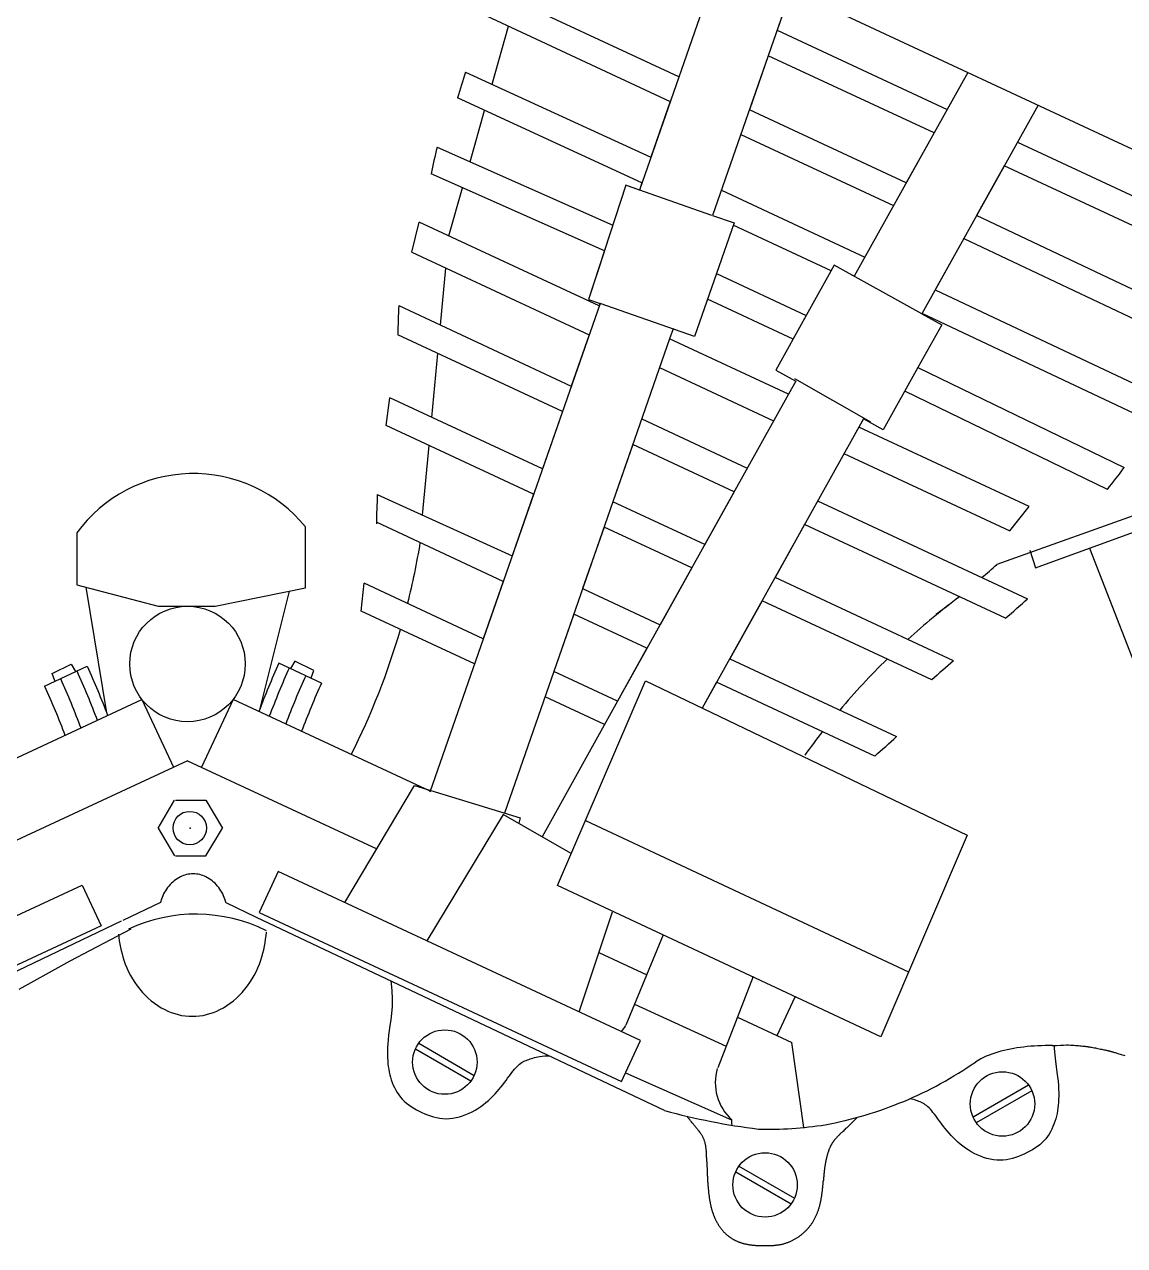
# Model space of a CAD drawing. Header units: millimetres. Extents: x -390 to 2317, y 0 to 1124.
# Drawn here: x 913.5 to 1176.1, y 311.6 to 603 of the extents above; entities that cross this region are included whole.
import ezdxf

# ---------------------------------------------------------------- set-up
doc = ezdxf.new("R2010")
doc.units = ezdxf.units.MM
doc.layers.add('ceco.net 102 chopper', color=7, linetype='Continuous')

msp = doc.modelspace()

# ---------------------------------------------------------------- linework, layer by layer
at = {"layer": 'ceco.net 102 chopper'}
for p, q in [((1023.62, 645.22), (1217.83, 554.65)), ((1096.47, 611.25), (1077.74, 557.45)), ((1096.47, 611.25), (1093.13, 601.67)), ((1025.12, 588.76), (1029.07, 602.65)), ((1091.01, 595.58), (1086.53, 582.69)), ((1138.63, 591.59), (1111.53, 542.94)), ((1138.63, 591.59), (1133.71, 582.75)), ((1019.87, 570.26), (1023.35, 582.51)), ((1130.58, 577.13), (1123.95, 565.24)), ((1207.24, 541.38), (1147.35, 569.31)), ((1014.84, 552.56), (1018.09, 564.01)), ((1077.53, 557.42), (1057.18, 564.61)), ((1077.74, 557.45), (1082.87, 555.66)), ((1197.43, 530.54), (1140.73, 557.42)), ((1005.98, 548.71), (1007.75, 555.87)), ((1082.87, 555.66), (1078.66, 543.59)), ((1012.83, 531.28), (1014.12, 544.91)), ((1078.66, 543.59), (1073.45, 528.6)), ((1111.53, 542.94), (1111.01, 543.24)), ((1050.88, 536.45), (1010.3, 419.87)), ((1073.45, 528.6), (1050.88, 536.45)), ((1199.9, 500.02), (1127.73, 534.08)), ((1010.75, 509.26), (1012.19, 524.5)), ((1126.75, 521.16), (1175.98, 497.3)), ((1115.5, 508.14), (1097.4, 518.44)), ((999.88, 507.33), (1000.74, 513.93)), ((1037.13, 496.96), (1000.74, 513.93)), ((1060.84, 508.89), (1086.02, 497.15)), ((1153.28, 488.01), (1112.63, 506.96)), ((1008.54, 485.97), (1010.11, 502.56)), ((1212.62, 498.2), (1145.57, 474.14)), ((1154.81, 473.35), (1213.82, 494.84)), ((997.74, 490.89), (1029.92, 476.24)), ((1075.86, 478.9), (1053.95, 489.11)), ((1102.8, 489.32), (1152.87, 465.98)), ((1148.68, 482.17), (1153.28, 488.01)), ((1027.8, 470.14), (997.53, 484.26)), ((926.02, 481.68), (926.02, 469.3)), ((980.58, 468.57), (980.58, 483.13)), ((1167.67, 478.04), (1213.08, 361.43)), ((1153.45, 477.56), (1154.81, 473.35)), ((926.02, 469.3), (945.42, 464.21)), ((993.87, 463.06), (994.57, 469.73)), ((1023.03, 456.46), (994.57, 469.73)), ((1135.26, 451.2), (1092.64, 471.07)), ((928.16, 468.74), (933.13, 438.8)), ((959.06, 464.21), (980.58, 468.57)), ((976.74, 467.79), (969.65, 439.51)), ((945.42, 464.21), (959.06, 464.21)), ((920.18, 448.14), (924.72, 450.4)), ((924.72, 450.4), (925.76, 448.61)), ((920.82, 446.4), (920.18, 448.14)), ((1039.86, 448.62), (1028.1, 414.84)), ((1055.05, 441.53), (1039.86, 448.62)), ((1040.76, 397.59), (1061.7, 446.37)), ((1061.7, 446.37), (1138.52, 409.57)), ((1116.43, 428.46), (1078.7, 446.05)), ((891.78, 418.75), (941.57, 441.97)), ((941.57, 441.97), (949.11, 425.8)), ((963.33, 441.97), (955.79, 425.8)), ((1010.36, 420.04), (963.33, 441.97)), ((952.45, 427.35), (903.05, 404.32)), ((952.45, 427.35), (997.6, 406.3)), ((989.99, 393.47), (1006.58, 421.4)), ((1006.58, 421.4), (1031.82, 413.7)), ((945.41, 411.28), (949.38, 417.94)), ((949.57, 417.94), (956.83, 417.94)), ((956.83, 417.94), (960.81, 411.28)), ((1027.8, 414.48), (1009.57, 384.34)), ((1044.03, 405.21), (1027.8, 414.48)), ((945.41, 411.28), (949.38, 404.61)), ((956.83, 404.61), (960.81, 411.28)), ((1031.85, 413.69), (1031.49, 412.42)), ((1047.4, 413.06), (1124.53, 376.97)), ((1138.52, 409.57), (1117.86, 361.44)), ((949.57, 404.61), (956.83, 404.61)), ((974.1, 400.88), (969.54, 391.12)), ((1060.56, 360.56), (974.1, 400.88)), ((840.82, 357.36), (927.28, 397.68)), ((927.28, 397.68), (931.83, 387.92)), ((1117.86, 361.44), (1040.76, 397.59)), ((969.54, 391.12), (1056.01, 350.8)), ((1045.92, 367.39), (1053.85, 391.3)), ((931.83, 387.92), (846.56, 348.15)), ((1066.29, 343.86), (968.91, 389.95)), ((938.9, 387.18), (924.37, 379.48)), ((1057.09, 364.32), (1066.07, 385.87)), ((924.37, 379.48), (912.21, 372.76)), ((1050.62, 381.57), (1062.06, 376.24)), ((1000.95, 374.79), (1001.21, 372.54)), ((1087.45, 375.85), (1078.99, 354.04)), ((1001.21, 372.54), (1001.31, 370.49)), ((1001.31, 370.49), (1001.26, 368.66)), ((1093.14, 361.75), (1097.45, 371.01)), ((1001.26, 368.66), (1001.13, 367.02)), ((1059.14, 369.22), (1081, 359.21)), ((1000.94, 365.54), (1000.75, 364.19)), ((1001.13, 367.02), (1000.94, 365.54)), ((1083.69, 366.15), (1096.69, 360.09)), ((1000.44, 361.82), (1000.34, 360.76)), ((1000.58, 362.96), (1000.44, 361.82)), ((1000.75, 364.19), (1000.58, 362.96)), ((1000.21, 358.88), (1000.18, 358.03)), ((1000.26, 359.79), (1000.21, 358.88)), ((1000.34, 360.76), (1000.26, 359.79)), ((1006.84, 358.58), (1020.09, 350.93)), ((1007.61, 359.91), (1020.85, 352.26)), ((1056.01, 350.8), (1060.56, 360.56)), ((1099.51, 339.82), (1096.69, 360.09)), ((1158.75, 359.35), (1159.84, 359.42)), ((1159.23, 359.4), (1159.25, 358.74)), ((1159.25, 358.74), (1159.38, 357.1)), ((1159.84, 359.42), (1160.75, 359.46)), ((1160.75, 359.46), (1161.52, 359.49)), ((1161.52, 359.49), (1162.16, 359.51)), ((1162.16, 359.51), (1162.69, 359.51)), ((1162.69, 359.51), (1163.15, 359.49)), ((1163.15, 359.49), (1163.56, 359.47)), ((1163.56, 359.47), (1163.94, 359.45)), ((1163.94, 359.45), (1164.32, 359.42)), ((1164.32, 359.42), (1164.69, 359.39)), ((1164.69, 359.39), (1165.05, 359.36)), ((1165.05, 359.36), (1165.39, 359.33)), ((1165.39, 359.33), (1165.71, 359.3)), ((1165.71, 359.3), (1166.01, 359.26)), ((1166.01, 359.26), (1166.27, 359.24)), ((1166.27, 359.24), (1166.5, 359.21)), ((1166.5, 359.21), (1166.69, 359.19)), ((1166.69, 359.19), (1166.85, 359.17)), ((1166.85, 359.17), (1166.99, 359.16)), ((1166.99, 359.16), (1167.12, 359.14)), ((1167.12, 359.14), (1167.25, 359.12)), ((1167.25, 359.12), (1167.38, 359.1)), ((1167.38, 359.1), (1167.54, 359.07)), ((1167.54, 359.07), (1167.72, 359.04)), ((1167.72, 359.04), (1167.94, 359)), ((1167.94, 359), (1168.19, 358.95)), ((1168.19, 358.95), (1168.47, 358.9)), ((1168.47, 358.9), (1168.77, 358.84)), ((1168.77, 358.84), (1169.08, 358.79)), ((1169.08, 358.79), (1169.39, 358.73)), ((1169.39, 358.73), (1169.71, 358.66)), ((1169.71, 358.66), (1170.02, 358.6)), ((1170.02, 358.6), (1170.32, 358.54)), ((1170.32, 358.54), (1170.6, 358.48)), ((1170.6, 358.48), (1170.86, 358.43)), ((1170.86, 358.43), (1171.11, 358.37)), ((1000.18, 358.03), (1000.17, 357.23)), ((1000.17, 357.23), (1000.19, 356.46)), ((1000.19, 356.46), (1000.22, 355.74)), ((1000.22, 355.74), (1000.28, 355.03)), ((1032.31, 355.38), (1032.62, 355.55)), ((1032.62, 355.55), (1032.93, 355.7)), ((1032.93, 355.7), (1033.24, 355.84)), ((1033.24, 355.84), (1033.56, 355.96)), ((1033.56, 355.96), (1033.87, 356.08)), ((1033.87, 356.08), (1034.18, 356.19)), ((1034.18, 356.19), (1034.51, 356.29)), ((1034.51, 356.29), (1034.85, 356.39)), ((1034.85, 356.39), (1035.21, 356.49)), ((1035.21, 356.49), (1035.61, 356.58)), ((1035.61, 356.58), (1036.05, 356.66)), ((1036.05, 356.66), (1036.54, 356.74)), ((1036.54, 356.74), (1037.09, 356.81)), ((1037.09, 356.81), (1037.71, 356.88)), ((1037.71, 356.88), (1038.44, 356.94)), ((1038.44, 356.94), (1038.64, 356.95)), ((1159.38, 357.1), (1159.57, 355.62)), ((1159.57, 355.62), (1159.76, 354.28)), ((1171.11, 358.37), (1171.34, 358.32)), ((1171.34, 358.32), (1171.56, 358.28)), ((1171.56, 358.28), (1171.75, 358.23)), ((1171.75, 358.23), (1171.92, 358.2)), ((1171.92, 358.2), (1172.06, 358.16)), ((1172.06, 358.16), (1172.19, 358.13)), ((1172.19, 358.13), (1172.3, 358.11)), ((1172.3, 358.11), (1172.39, 358.09)), ((1172.39, 358.09), (1172.47, 358.07)), ((1172.47, 358.07), (1172.53, 358.05)), ((1172.53, 358.05), (1172.59, 358.04)), ((1172.59, 358.04), (1172.64, 358.02)), ((1172.64, 358.02), (1172.69, 358.01)), ((1172.69, 358.01), (1172.74, 358)), ((1172.74, 358), (1172.78, 357.99)), ((1172.78, 357.99), (1172.84, 357.97)), ((1172.84, 357.97), (1172.9, 357.96)), ((1172.9, 357.96), (1172.97, 357.94)), ((1172.97, 357.94), (1173.06, 357.91)), ((1173.06, 357.91), (1173.17, 357.88)), ((1173.17, 357.88), (1173.3, 357.85)), ((1173.3, 357.85), (1173.45, 357.8)), ((1173.45, 357.8), (1173.62, 357.75)), ((1173.62, 357.75), (1173.8, 357.7)), ((1173.8, 357.7), (1174.01, 357.64)), ((1174.01, 357.64), (1174.23, 357.57)), ((1174.23, 357.57), (1174.47, 357.5)), ((1174.47, 357.5), (1174.72, 357.42)), ((1174.72, 357.42), (1174.98, 357.33)), ((1174.98, 357.33), (1175.26, 357.24)), ((1175.26, 357.24), (1175.55, 357.15)), ((1175.55, 357.15), (1175.84, 357.05)), ((1175.84, 357.05), (1176.14, 356.96)), ((1000.28, 355.03), (1000.36, 354.35)), ((1000.36, 354.35), (1000.45, 353.7)), ((1000.45, 353.7), (1000.58, 353.05)), ((1000.58, 353.05), (1000.72, 352.42)), ((1029.52, 352.5), (1029.85, 352.94)), ((1029.85, 352.94), (1030.17, 353.35)), ((1030.17, 353.35), (1030.48, 353.73)), ((1030.48, 353.73), (1030.79, 354.08)), ((1030.79, 354.08), (1031.09, 354.41)), ((1031.09, 354.41), (1031.4, 354.7)), ((1031.4, 354.7), (1031.7, 354.95)), ((1031.7, 354.95), (1032.01, 355.18)), ((1032.01, 355.18), (1032.31, 355.38)), ((1056.97, 352.85), (1082.28, 341.61)), ((1159.76, 354.28), (1159.93, 353.04)), ((1159.93, 353.04), (1160.07, 351.9)), ((1000.72, 352.42), (1000.89, 351.8)), ((1000.89, 351.8), (1001.08, 351.18)), ((1001.08, 351.18), (1001.3, 350.56)), ((1001.3, 350.56), (1001.55, 349.94)), ((1001.55, 349.94), (1001.83, 349.33)), ((1027.25, 349.47), (1027.67, 350.01)), ((1027.67, 350.01), (1028.07, 350.54)), ((1028.07, 350.54), (1028.46, 351.06)), ((1028.46, 351.06), (1028.83, 351.56)), ((1028.83, 351.56), (1029.18, 352.04)), ((1029.18, 352.04), (1029.52, 352.5)), ((1153.16, 349.92), (1139.92, 342.27)), ((1160.07, 351.9), (1160.18, 350.84)), ((1160.18, 350.84), (1160.25, 349.87)), ((1160.25, 349.87), (1160.31, 348.96)), ((1001.83, 349.33), (1002.13, 348.74)), ((1002.13, 348.74), (1002.47, 348.16)), ((1002.47, 348.16), (1002.85, 347.6)), ((1002.85, 347.6), (1003.25, 347.06)), ((1003.25, 347.06), (1003.7, 346.55)), ((1024.25, 346.26), (1024.81, 346.78)), ((1024.81, 346.78), (1025.34, 347.31)), ((1025.34, 347.31), (1025.85, 347.84)), ((1025.85, 347.84), (1026.34, 348.39)), ((1026.34, 348.39), (1026.8, 348.93)), ((1026.8, 348.93), (1027.25, 349.47)), ((1153.93, 348.59), (1140.68, 340.94)), ((1160.31, 348.96), (1160.33, 348.11)), ((1160.34, 347.31), (1160.32, 346.55)), ((1160.33, 348.11), (1160.34, 347.31)), ((1003.7, 346.55), (1004.18, 346.07)), ((1004.18, 346.07), (1004.7, 345.61)), ((1004.7, 345.61), (1005.25, 345.19)), ((1005.25, 345.19), (1005.83, 344.79)), ((1005.83, 344.79), (1006.44, 344.41)), ((1006.44, 344.41), (1007.07, 344.06)), ((1007.07, 344.06), (1007.72, 343.72)), ((1020.37, 343.57), (1021.08, 343.96)), ((1021.08, 343.96), (1021.76, 344.37)), ((1021.76, 344.37), (1022.42, 344.81)), ((1022.42, 344.81), (1023.05, 345.28)), ((1023.05, 345.28), (1023.66, 345.76)), ((1023.66, 345.76), (1024.25, 346.26)), ((1124.9, 346.66), (1124.81, 346.67)), ((1125.3, 346.57), (1124.9, 346.66)), ((1125.66, 346.47), (1125.3, 346.57)), ((1126, 346.38), (1125.66, 346.47)), ((1126.33, 346.27), (1126, 346.38)), ((1126.64, 346.16), (1126.33, 346.27)), ((1126.96, 346.04), (1126.64, 346.16)), ((1127.27, 345.92), (1126.96, 346.04)), ((1127.58, 345.78), (1127.27, 345.92)), ((1127.89, 345.63), (1127.58, 345.78)), ((1128.2, 345.46), (1127.89, 345.63)), ((1128.51, 345.26), (1128.2, 345.46)), ((1128.81, 345.03), (1128.51, 345.26)), ((1129.12, 344.78), (1128.81, 345.03)), ((1129.42, 344.49), (1129.12, 344.78)), ((1129.72, 344.17), (1129.42, 344.49)), ((1130.03, 343.81), (1129.72, 344.17)), ((1160.16, 344.44), (1160.06, 343.78)), ((1160.23, 345.11), (1160.16, 344.44)), ((1160.29, 345.82), (1160.23, 345.11)), ((1160.32, 346.55), (1160.29, 345.82)), ((1007.72, 343.72), (1008.38, 343.41)), ((1008.38, 343.41), (1009.06, 343.11)), ((1009.06, 343.11), (1009.75, 342.83)), ((1009.75, 342.83), (1010.46, 342.57)), ((1010.46, 342.57), (1011.17, 342.35)), ((1011.17, 342.35), (1011.9, 342.17)), ((1011.9, 342.17), (1012.64, 342.04)), ((1012.64, 342.04), (1013.4, 341.95)), ((1013.4, 341.95), (1014.17, 341.92)), ((1014.17, 341.92), (1014.95, 341.95)), ((1014.95, 341.95), (1015.74, 342.04)), ((1015.74, 342.04), (1016.53, 342.18)), ((1016.53, 342.18), (1017.32, 342.37)), ((1017.32, 342.37), (1018.1, 342.61)), ((1018.1, 342.61), (1018.87, 342.9)), ((1018.87, 342.9), (1019.63, 343.22)), ((1019.63, 343.22), (1020.37, 343.57)), ((1130.34, 343.43), (1130.03, 343.81)), ((1130.66, 343.02), (1130.34, 343.43)), ((1130.99, 342.58), (1130.66, 343.02)), ((1131.33, 342.12), (1130.99, 342.58)), ((1131.68, 341.64), (1131.33, 342.12)), ((1132.05, 341.14), (1131.68, 341.64)), ((1132.44, 340.62), (1132.05, 341.14)), ((1159.43, 341.26), (1159.21, 340.64)), ((1159.62, 341.88), (1159.43, 341.26)), ((1159.79, 342.5), (1159.62, 341.88)), ((1159.94, 343.13), (1159.79, 342.5)), ((1160.06, 343.78), (1159.94, 343.13)), ((1132.84, 340.09), (1132.44, 340.62)), ((1133.27, 339.56), (1132.84, 340.09)), ((1133.71, 339.01), (1133.27, 339.56)), ((1134.17, 338.47), (1133.71, 339.01)), ((1134.66, 337.93), (1134.17, 338.47)), ((1158.04, 338.24), (1157.67, 337.68)), ((1158.38, 338.82), (1158.04, 338.24)), ((1158.69, 339.41), (1158.38, 338.82)), ((1158.96, 340.02), (1158.69, 339.41)), ((1159.21, 340.64), (1158.96, 340.02)), ((1135.17, 337.39), (1134.66, 337.93)), ((1135.71, 336.86), (1135.17, 337.39)), ((1136.27, 336.34), (1135.71, 336.86)), ((1136.85, 335.84), (1136.27, 336.34)), ((1137.46, 335.36), (1136.85, 335.84)), ((1138.09, 334.9), (1137.46, 335.36)), ((1155.26, 335.27), (1154.68, 334.87)), ((1155.81, 335.7), (1155.26, 335.27)), ((1156.33, 336.15), (1155.81, 335.7)), ((1156.81, 336.63), (1156.33, 336.15)), ((1157.26, 337.14), (1156.81, 336.63)), ((1157.67, 337.68), (1157.26, 337.14)), ((1138.75, 334.46), (1138.09, 334.9)), ((1139.44, 334.04), (1138.75, 334.46)), ((1140.15, 333.65), (1139.44, 334.04)), ((1140.88, 333.3), (1140.15, 333.65)), ((1141.64, 332.98), (1140.88, 333.3)), ((1142.41, 332.69), (1141.64, 332.98)), ((1143.19, 332.45), (1142.41, 332.69)), ((1143.98, 332.26), (1143.19, 332.45)), ((1144.78, 332.12), (1143.98, 332.26)), ((1148.61, 332.25), (1147.87, 332.12)), ((1149.34, 332.43), (1148.61, 332.25)), ((1150.06, 332.65), (1149.34, 332.43)), ((1150.76, 332.91), (1150.06, 332.65)), ((1151.45, 333.19), (1150.76, 332.91)), ((1152.13, 333.49), (1151.45, 333.19)), ((1152.79, 333.81), (1152.13, 333.49)), ((1153.44, 334.14), (1152.79, 333.81)), ((1154.07, 334.5), (1153.44, 334.14)), ((1154.68, 334.87), (1154.07, 334.5)), ((1084.03, 330.6), (1097.28, 322.96)), ((1145.56, 332.03), (1144.78, 332.12)), ((1146.34, 332), (1145.56, 332.03)), ((1147.11, 332.03), (1146.34, 332)), ((1147.87, 332.12), (1147.11, 332.03)), ((1083.27, 329.27), (1096.51, 321.62))]:
    msp.add_line(p, q, dxfattribs=at)
for points in [[(1079.64, 619.09), (1060.3, 563.5)], [(1069.71, 590.54), (1023.82, 611.94)], [(1021.44, 606.21), (1067.66, 584.66)], [(1093.13, 601.67), (1133.71, 582.75)], [(1130.58, 577.13), (1091.01, 595.58)], [(1018.82, 591.66), (1063.02, 571.34)], [(1060.9, 565.25), (1016.86, 585.49)], [(1067.66, 584.66), (1063.02, 571.34)], [(1155.41, 583.76), (1127.67, 533.96)], [(1123.95, 565.24), (1086.53, 582.69)], [(1084.48, 576.81), (1120.93, 559.81)], [(1150.49, 574.93), (1210.21, 547.08)], [(1011.99, 573.77), (1053.92, 555.13)], [(1147.35, 569.31), (1140.73, 557.42)], [(1051.92, 548.98), (1010.57, 567.35)], [(1060.9, 565.25), (1060.3, 563.52), (1057.01, 564.66), (1048.16, 537.4)], [(1060.9, 565.25), (1060.3, 563.5)], [(1079.85, 563.49), (1114.09, 547.53)], [(1050.67, 535.86), (1007.75, 555.87)], [(1106.02, 544.21), (1082.67, 555.1)], [(1137.71, 551.99), (1130.87, 539.7)], [(1137.71, 551.99), (1194.56, 525.04)], [(1005.98, 548.71), (1048.28, 528.98)], [(1051.92, 548.98), (1048.16, 537.4), (1050.88, 536.45), (1050.67, 535.86)], [(1127.67, 533.96), (1106.79, 545.59), (1100.11, 533.59)], [(1078.66, 543.59), (1100.11, 533.59)], [(1130.87, 539.7), (1203.37, 505.49)], [(1096.98, 527.97), (1076.54, 537.49)], [(1002.84, 535.94), (1044.02, 516.74)], [(1100.11, 533.59), (1092.84, 520.55), (1097.59, 517.91), (1095.85, 514.79)], [(1127.73, 534.08), (1127.67, 533.96), (1132.41, 531.32), (1126.75, 521.16)], [(1068.52, 530.31), (1068.32, 530.38), (1067.49, 528.01)], [(1041.9, 510.64), (1002.64, 528.95)], [(1067.49, 528.01), (1039.86, 448.62)], [(1048.28, 528.98), (1044.02, 516.74)], [(1095.85, 514.79), (1067.49, 528.01)], [(1065.1, 521.14), (1092.32, 508.45)], [(1126.75, 521.16), (1118.46, 506.28), (1113.72, 508.92), (1112.63, 506.96)], [(1095.85, 514.79), (1055.05, 441.53)], [(1171.97, 492.09), (1123.62, 515.54)], [(1041.9, 510.64), (1037.13, 496.96)], [(1035.04, 490.94), (999.88, 507.33)], [(1060.84, 508.89), (1086.02, 497.15)], [(1113.82, 509.09), (1075.26, 439.87)], [(1058.72, 502.8), (1053.95, 489.11)], [(1082.89, 491.53), (1058.72, 502.8)], [(1082.89, 491.53), (1058.72, 502.8)], [(1109.1, 500.62), (1148.68, 482.17)], [(1035.04, 490.94), (1029.92, 476.24)], [(1082.89, 491.53), (1075.86, 478.9)], [(1051.86, 483.09), (1046.74, 468.4)], [(1072.76, 473.34), (1051.86, 483.09)], [(1099.67, 483.7), (1092.64, 471.07)], [(1147.66, 461.33), (1099.67, 483.7)], [(1072.76, 473.34), (1065.21, 459.78)], [(1027.8, 470.14), (1023.03, 456.46)], [(1046.74, 468.4), (1065.21, 459.78)], [(1089.54, 465.52), (1081.83, 451.67)], [(1130.09, 446.61), (1089.54, 465.52)], [(1020.94, 450.43), (993.87, 463.06)], [(1044.62, 462.3), (1039.86, 448.62)], [(1062.08, 454.16), (1044.62, 462.3)], [(1062.08, 454.16), (1055.05, 441.53)], [(1081.83, 451.67), (1121.65, 433.11)], [(918.34, 445.16), (928.52, 449.9)], [(984.44, 445.87), (974.26, 450.61)], [(981.96, 447.11), (982.6, 448.86), (978.07, 451.11), (977.02, 449.33)], [(1078.7, 446.05), (1075.26, 439.87)], [(1055.05, 441.53), (1037.04, 409.2)], [(1051.95, 435.98), (1037.76, 442.6)], [(936.62, 389.05), (896.71, 370)]]:
    msp.add_lwpolyline(points, dxfattribs=at)
for points in [[(1007.92, 479.41, -0.021235), (1004.93, 464.9, -0.128211)], [(928.52, 449.9, -0.016924), (933.37, 438.15, -0.123504)], [(974.26, 450.61, 0.016595), (969.49, 439.09, 0.123504)], [(976.73, 449.46, 0.016587), (971.97, 437.94, 0.123466)], [(1135.26, 451.2, 0.010673), (1130.09, 446.61, 0.128211)], [(922.12, 446.92, -0.016919), (926.98, 435.17, -0.123466)], [(926.05, 448.75, -0.016916), (930.9, 437, -0.123466)], [(980.66, 447.63, 0.01659), (975.89, 436.11, 0.123466)], [(918.34, 445.16, -0.016923), (923.2, 433.4, -0.123466)], [(1103.94, 434.28, 0.010127), (1099.72, 428.63, 0.128211)], [(968.91, 389.95), (961.64, 393.4, 0.019177), (961.37, 394.28, 0.090402), (959.61, 397.43, 0.104284), (956.86, 399.62, 0.116793), (953.8, 400.34, 0.116793), (950.74, 399.62, 0.104284), (947.99, 397.43, 0.090402), (946.23, 394.28, 0.016321), (946, 393.53), (937, 389.23)], [(1158.87, 359.35, 0.035193), (1151.92, 359.01, 0.039223), (1145.79, 357.79, 0.07159), (1140.49, 355.44, -0.309652)], [(1158.87, 359.35, 0.035193), (1151.92, 359.01, 0.039223), (1145.79, 357.79, 0.07159), (1140.49, 355.44, -0.309652)]]:
    msp.add_lwpolyline(points, format="xyb", dxfattribs=at)
for centre, radius in [((952.45, 450.43), 13.78), ((952.98, 411.28), 3.98), ((1013.85, 355.42), 7.69), ((1146.92, 345.43), 7.69), ((1090.27, 326.11), 7.69)]:
    msp.add_circle(centre, radius, dxfattribs=at)
for centre, radius, start, end in [((1232.65, 520.53), 225.35, 161.5979, 163.2447), ((1231.29, 521.91), 225.35, 166.6943, 168.3658), ((1227.97, 525.73), 225.35, 177.4049, 179.1814), ((953.86, 461.44), 34.42, 39.0732, 143.9836), ((995.28, 631.96), 225.35, 321.6342, 323.3057), ((1222.86, 480.68), 225.35, 177.4049, 179.1814), ((996.14, 642.82), 225.35, 310.3369, 311.5372), ((1241.45, 327.16), 174.31, 126.9545, 132.2038), ((996.14, 642.82), 225.35, 306.7556, 307.8213), ((1000.35, 631.87), 225.35, 310.8186, 312.5951), ((835.61, 507.32), 174.56, 333.2766, 343.8212), ((1241.45, 327.16), 174.31, 134.4475, 139.9071), ((1155.62, 368.24), 187.96, 155.6039, 159.4066), ((969.12, 599), 225.35, 310.8186, 312.5951), ((954.41, 352.74), 37.98, 63.635, 114.9737), ((963.24, 388.41), 27.37, 185.24, 198.4165), ((943.97, 388.41), 27.37, 341.5835, 355.8763), ((958.52, 386.84), 22.4, 198.4165, 218.7949), ((948.69, 386.84), 22.4, 321.2051, 341.5835), ((955.52, 384.43), 18.55, 218.7949, 242.7392), ((951.69, 384.43), 18.55, 297.2608, 321.2051), ((953.6, 380.72), 14.37, 242.7392, 270), ((953.6, 380.72), 14.37, 270, 297.2608), ((1046.98, 370.33), 11.82, 319.7489, 328.5168), ((1090.42, 350.57), 12.04, 163.9372, 227.599), ((1087.68, 431.55), 92.64, 292.6458, 304.7457), ((1108.6, 499.39), 161.19, 254.7832, 262.9056), ((1087.68, 431.55), 92.64, 280.546, 292.6458), ((1348.64, 567.75), 357.04, 219.1128, 219.1528), ((1079.28, 348.44), 9.7, 219.1528, 219.3953), ((14523.94, 11390.15), 17407.35, 219.395307, 219.397741), ((218.31, -360.12), 1105.35, 39.37736, 39.41569), ((461.67, -160.39), 790.52, 39.34013, 39.37736), ((1088.54, 341.31), 6.28, 177.2896, 188.724), ((893.9, 560.18), 308.53, 314.6568, 315.0576), ((-119.24, -636.53), 1541.63, 39.31346, 39.34013), ((1044.26, 316.24), 37.8, 38.7712, 39.3135), ((972.26, 258.41), 130.15, 38.479, 38.7712), ((1059.93, 328.09), 18.16, 37.3888, 38.479), ((1043.5, 315.54), 38.84, 36.6433, 37.3888), ((1066.56, 332.69), 10.1, 34.8396, 36.6433), ((1061.6, 329.23), 16.14, 33.413, 34.8396), ((1069.45, 334.41), 6.74, 30.8842, 33.413), ((1091.08, 426.13), 86.72, 268.4209, 278.9917), ((2820.37, -1354.72), 2407.86, 135.3215, 135.33794), ((1125.18, 321.55), 23.85, 134.2339, 135.3215), ((1093.8, 353.82), 21.17, 314.1652, 315.3901), ((1108.75, 339.49), 0.548, 282.351, 345.2753), ((1110.28, 338.6), 1.25, 114.1918, 143.2576), ((1166.86, 282.29), 80.99, 134.4881, 134.8184), ((892.45, 561.65), 310.6, 314.4881, 314.6568), ((1067.97, 333.53), 8.46, 28.6279, 30.8842), ((1070.42, 334.86), 5.67, 25.7194, 28.6279), ((1070.11, 334.72), 6.01, 22.8948, 25.7194), ((1069.85, 334.6), 6.3, 20.2148, 22.8948), ((1070.34, 334.79), 5.78, 17.4157, 20.2148), ((1067.97, 334.04), 8.26, 15.253, 17.4157), ((1069.84, 334.55), 6.32, 12.7811, 15.253), ((1065.4, 333.55), 10.87, 11.0575, 12.7811), ((1068.66, 334.18), 7.56, 8.9902, 11.0575), ((1061.09, 332.98), 15.22, 7.6866, 8.9902), ((1114.58, 331.02), 9.72, 154.3715, 155.6616), ((1113.01, 331.77), 7.98, 152.9044, 154.3715), ((1113.72, 331.41), 8.77, 151.5054, 152.9044), ((1112.82, 331.9), 7.75, 149.9866, 151.5054), ((1113.24, 331.66), 8.23, 148.5127, 149.9866), ((1112.87, 331.88), 7.81, 146.984, 148.5127), ((1113.09, 331.73), 8.07, 145.4804, 146.984), ((1113.24, 331.63), 8.25, 143.9784, 145.4804), ((1112.92, 331.87), 7.85, 142.4386, 143.9784), ((1114.16, 330.91), 9.41, 141.0289, 142.4386), ((1113.04, 331.82), 7.97, 139.4969, 141.0289), ((1117.36, 328.13), 13.66, 138.3862, 139.4969), ((1115.06, 330.17), 10.58, 137.124, 138.3862), ((1128.97, 317.26), 29.56, 136.4765, 137.124), ((1120.37, 325.42), 17.7, 135.6398, 136.4765), ((1112.82, 332.8), 7.14, 135.3379, 135.6398), ((1066.7, 333.74), 9.55, 6.0413, 7.6866), ((1052.92, 332.28), 23.41, 5.131, 6.0413), ((1063.6, 333.24), 12.7, 3.8948, 5.131), ((1034.08, 331.23), 42.27, 3.3398, 3.8948), ((1058.57, 332.66), 17.75, 2.4834, 3.3398), ((965.1, 328.61), 111.31, 2.242, 2.4834), ((1047.85, 331.85), 28.49, 1.7647, 2.242), ((-4193.3, 170.37), 5272.13, 1.75968, 1.76473), ((-788.73, 274.96), 1865.95, 1.7512, 1.75968), ((1125.13, 327.74), 20.77, 167.1074, 167.8125), ((1126.31, 327.46), 21.99, 166.4219, 167.1074), ((1122.99, 328.27), 18.57, 165.6669, 166.4219), ((1124.52, 327.87), 20.15, 164.942, 165.6669), ((1120.69, 328.91), 16.18, 164.1224, 164.942), ((1123.16, 328.2), 18.75, 163.3611, 164.1224), ((1118.23, 329.68), 13.61, 162.4287, 163.3611), ((1120.52, 328.95), 16, 161.5689, 162.4287), ((1115.72, 330.55), 10.95, 160.4597, 161.5689), ((1117.93, 329.77), 13.29, 159.4532, 160.4597), ((1114.32, 331.12), 9.44, 158.1952, 159.4532), ((1115.94, 330.47), 11.18, 157.0392, 158.1952), ((1113.49, 331.51), 8.52, 155.6616, 157.0392), ((-3201.21, 201.2), 4279.56, 1.74602, 1.7512), ((2758.35, 382.75), 1682.77, 181.74202, 181.75521), ((1192.6, 334.77), 116.28, 181.7552, 181.8895), ((1515.14, 345.41), 438.99, 181.8895, 181.9587), ((1208.83, 334.94), 132.5, 181.9587, 182.1073), ((1332.33, 339.48), 256.09, 182.1073, 182.2142), ((1186.21, 333.83), 109.86, 182.2142, 182.4032), ((1155.57, 323.71), 51.5, 173.782, 174.1736), ((1130.85, 326.41), 26.63, 173.1782, 173.782), ((1140.49, 325.25), 36.34, 172.6613, 173.1782), ((1132.88, 326.23), 28.67, 172.0828, 172.6613), ((1135.38, 325.89), 31.19, 171.5283, 172.0828), ((1131.72, 326.43), 27.49, 170.9363, 171.5283), ((1132.78, 326.26), 28.57, 170.3555, 170.9363), ((1129.47, 326.82), 25.21, 169.731, 170.3555), ((1130.59, 326.62), 26.34, 169.1201, 169.731), ((1127.26, 327.26), 22.96, 168.4581, 169.1201), ((1128.42, 327.02), 24.15, 167.8125, 168.4581), ((1261.31, 336.98), 185.02, 182.4032, 182.5488), ((1167.17, 332.79), 90.79, 182.5488, 182.7831), ((1218.09, 335.27), 141.77, 182.7831, 182.9705), ((1150.85, 331.78), 74.45, 182.9705, 183.2576), ((1187.61, 333.87), 111.26, 183.2576, 183.4925), ((1137.08, 330.79), 60.64, 183.4925, 183.8436), ((1162.76, 332.51), 86.37, 183.8436, 184.1378), ((892.43, 344.84), 212.49, 354.9217, 355.04), ((1040.37, 332), 63.99, 355.04, 355.2557), ((662.94, 363.33), 442.72, 355.2557, 355.299), ((1557.04, 289.8), 454.4, 175.2563, 175.2984), ((1644.42, 282.55), 542.08, 175.2249, 175.2563), ((1895.14, 261.6), 793.67, 175.19903, 175.22493), ((1143.55, 324.73), 39.44, 174.8649, 175.199), ((1229.72, 316.99), 125.95, 174.6779, 174.8649), ((1135.23, 325.79), 31.06, 174.1736, 174.6779), ((1126.25, 329.87), 49.77, 184.1378, 184.5653), ((1140.46, 331.01), 64.02, 184.5653, 184.9423), ((1118.08, 329.07), 41.56, 184.9423, 185.4411), ((1127.72, 329.99), 51.24, 185.4411, 185.8903), ((1113.96, 328.57), 37.41, 185.8903, 186.4325), ((1119.68, 329.21), 43.17, 186.4325, 186.9372), ((1109.61, 327.99), 33.02, 186.9372, 187.5316), ((1113.8, 328.54), 37.25, 187.5316, 188.0912), ((1069.64, 328.79), 34.56, 350.7673, 351.4103), ((1079.74, 327.26), 24.33, 351.4103, 352.1765), ((1061.56, 329.76), 42.69, 352.1765, 352.7019), ((1076.44, 327.86), 27.68, 352.7019, 353.3544), ((1045.47, 331.46), 58.87, 353.3544, 353.7447), ((1071.71, 328.59), 32.47, 353.7447, 354.2704), ((1010.59, 334.72), 93.89, 354.2704, 354.5261), ((1064.99, 329.51), 39.25, 354.5261, 354.9217), ((1105.58, 327.38), 28.95, 188.0912, 188.7451), ((1109.01, 327.9), 32.42, 188.7451, 189.363), ((1102.2, 326.78), 25.52, 189.363, 190.0791), ((1105, 327.28), 28.36, 190.0791, 190.7584), ((1099.37, 326.21), 22.63, 190.7584, 191.5388), ((1101.65, 326.67), 24.96, 191.5388, 192.282), ((1096.99, 325.66), 20.19, 192.282, 193.1279), ((1098.9, 326.1), 22.15, 193.1279, 193.9357), ((1094.97, 325.13), 18.1, 193.9357, 194.8484), ((1084.33, 326.22), 19.64, 342.9, 344.0047), ((1088.12, 325.14), 15.7, 344.0047, 345.2402), ((1081.7, 326.83), 22.34, 345.2402, 346.2174), ((1086.3, 325.7), 17.6, 346.2174, 347.3184), ((1078.57, 327.44), 25.53, 347.3184, 348.1774), ((1084.22, 326.26), 19.75, 348.1774, 349.1541), ((1074.75, 328.07), 29.4, 349.1541, 349.9031), ((1081.94, 326.79), 22.09, 349.9031, 350.7673), ((1096.67, 325.58), 19.86, 194.8484, 195.7198), ((1093.24, 324.61), 16.3, 195.7198, 196.7047), ((1094.63, 325.03), 17.75, 196.7047, 197.6484), ((1091.74, 324.11), 14.71, 197.6484, 198.7106), ((1092.92, 324.51), 15.96, 198.7106, 199.7306), ((1090.68, 323.71), 13.58, 199.7306, 200.8584), ((1091.56, 324.04), 14.53, 200.8584, 201.9491), ((1089.96, 323.4), 12.79, 201.9491, 203.1292), ((1090.56, 323.65), 13.45, 203.1292, 204.2802), ((1089.49, 323.17), 12.28, 204.2802, 205.4979), ((1089.86, 323.35), 12.69, 205.4979, 206.696), ((1089.27, 323.05), 12.02, 206.696, 207.9343), ((1091.32, 323.87), 12.26, 328.9566, 330.5977), ((1091.6, 323.71), 11.95, 330.5977, 332.2953), ((1092.05, 323.48), 11.44, 332.2953, 334.0301), ((1090.88, 324.05), 12.74, 334.0301, 335.6478), ((1091.79, 323.63), 11.73, 335.6478, 337.3335), ((1088.7, 324.92), 15.09, 337.3335, 338.7404), ((1090.97, 324.04), 12.65, 338.7404, 340.2769), ((1086.57, 325.62), 17.33, 340.2769, 341.5193), ((1089.69, 324.57), 14.03, 341.5193, 342.9), ((1089.43, 323.14), 12.2, 207.9343, 209.1635), ((1089.23, 323.03), 11.98, 209.1635, 210.4041), ((1089.33, 323.08), 12.09, 210.4041, 211.6389), ((1089.23, 323.02), 11.97, 211.6389, 212.871), ((1089.72, 323.34), 12.56, 212.871, 214.0739), ((1089.07, 322.9), 11.78, 214.0739, 215.3297), ((1089.72, 323.36), 12.57, 215.3297, 216.5454), ((1088.44, 322.41), 10.97, 216.5454, 217.8877), ((1089.4, 323.16), 12.2, 217.8877, 219.1607), ((1087.99, 322.01), 10.37, 219.1607, 220.5849), ((1088.96, 322.84), 11.66, 220.5849, 221.9283), ((1087.64, 321.65), 9.88, 221.9283, 223.4314), ((1088.52, 322.49), 11.09, 223.4314, 224.85), ((1091.09, 324.03), 12.54, 311.7003, 313.2285), ((1090.88, 324.25), 12.85, 313.2285, 314.7382), ((1091.15, 323.98), 12.46, 314.7382, 316.284), ((1090.83, 324.29), 12.91, 316.284, 317.8028), ((1091.25, 323.91), 12.35, 317.8028, 319.3712), ((1090.84, 324.26), 12.88, 319.3712, 320.9067), ((1091.38, 323.81), 12.18, 320.9067, 322.5044), ((1090.9, 324.19), 12.79, 322.5044, 324.0635), ((1091.56, 323.71), 11.98, 324.0635, 325.6959), ((1091.01, 324.08), 12.64, 325.6959, 327.2847), ((1091.7, 323.64), 11.81, 327.2847, 328.9566), ((1087.33, 321.31), 9.41, 224.85, 226.4352), ((1088.11, 322.13), 10.55, 226.4352, 227.9328), ((1087.07, 320.97), 8.99, 227.9328, 229.6014), ((1087.75, 321.77), 10.04, 229.6014, 231.1805), ((1086.89, 320.7), 8.66, 231.1805, 232.932), ((1087.38, 321.35), 9.49, 232.932, 234.6057), ((1086.83, 320.58), 8.54, 234.6057, 236.4241), ((1086.97, 320.78), 8.78, 236.4241, 238.2175), ((1086.96, 320.78), 8.77, 238.2175, 240.0172), ((1086.95, 320.76), 8.75, 240.0172, 241.8195), ((1087.41, 321.61), 9.72, 241.8195, 243.4895), ((1087.13, 321.06), 9.1, 243.4895, 245.2149), ((1087.75, 322.39), 10.56, 245.2149, 246.7797), ((1087.41, 321.6), 9.71, 246.7797, 248.4122), ((1088.04, 323.19), 11.42, 248.4122, 249.8846), ((1087.71, 322.28), 10.45, 249.8846, 251.4234), ((1088.32, 324.11), 12.38, 251.4234, 252.8055), ((1088, 323.08), 11.3, 252.8055, 254.2517), ((1088.58, 325.15), 13.45, 254.2517, 255.5472), ((1088.29, 324), 12.26, 255.5472, 256.9038), ((1088.82, 326.26), 14.59, 256.9038, 258.1169), ((1088.58, 325.16), 13.46, 258.1169, 259.3801), ((1088.97, 327.22), 15.55, 259.3801, 260.5237), ((1088.9, 326.83), 15.16, 260.5237, 261.6821), ((1089.02, 327.62), 15.96, 261.6821, 262.807), ((1091.47, 324.81), 13.15, 278.1419, 279.6009), ((1091.81, 322.78), 11.09, 279.6009, 281.2497), ((1091.66, 323.52), 11.85, 281.2497, 282.8447), ((1091.9, 322.47), 10.77, 282.8447, 284.5442), ((1091.78, 322.95), 11.27, 284.5442, 286.2059), ((1091.82, 322.8), 11.11, 286.2059, 287.8694), ((1091.83, 322.78), 11.08, 287.8694, 289.5345), ((1091.76, 322.98), 11.29, 289.5345, 291.1755), ((1091.82, 322.81), 11.12, 291.1755, 292.8294), ((1091.7, 323.1), 11.43, 292.8294, 294.4539), ((1091.78, 322.93), 11.24, 294.4539, 296.092), ((1091.61, 323.26), 11.62, 296.092, 297.6963), ((1091.71, 323.08), 11.41, 297.6963, 299.3148), ((1091.49, 323.47), 11.85, 299.3148, 300.8957), ((1091.6, 323.28), 11.63, 300.8957, 302.4912), ((1091.34, 323.7), 12.13, 302.4912, 304.046), ((1091.45, 323.53), 11.93, 304.046, 305.6134), ((1091.18, 323.91), 12.39, 305.6134, 307.1423), ((1091.2, 323.89), 12.36, 307.1423, 308.6729), ((1091.06, 324.05), 12.58, 308.6729, 310.1895), ((1091, 324.13), 12.68, 310.1895, 311.7003), ((1089.04, 327.77), 16.11, 262.807, 263.9265), ((1088.94, 326.82), 15.15, 263.9265, 265.1023), ((1089.07, 328.33), 16.67, 265.1023, 266.2233), ((1088.45, 319.04), 7.36, 266.2233, 267.4661), ((1091.12, 379.28), 67.66, 267.4661, 267.8761), ((1090.15, 353.27), 41.63, 267.8761, 269.9844), ((1090.16, 355.46), 43.82, 269.9844, 272.0392), ((1089.64, 369.96), 58.33, 272.0392, 272.5065), ((1091.84, 319.6), 7.92, 272.5065, 273.7743), ((1091.55, 323.98), 12.31, 273.7743, 275.2364), ((1091.38, 325.89), 14.23, 275.2364, 276.5961), ((1091.67, 323.39), 11.71, 276.5961, 278.1419)]:
    msp.add_arc(centre, radius, start, end, dxfattribs=at)
msp.add_point((953.05, 411.28), dxfattribs=at)

doc.saveas('drawing.dxf')
